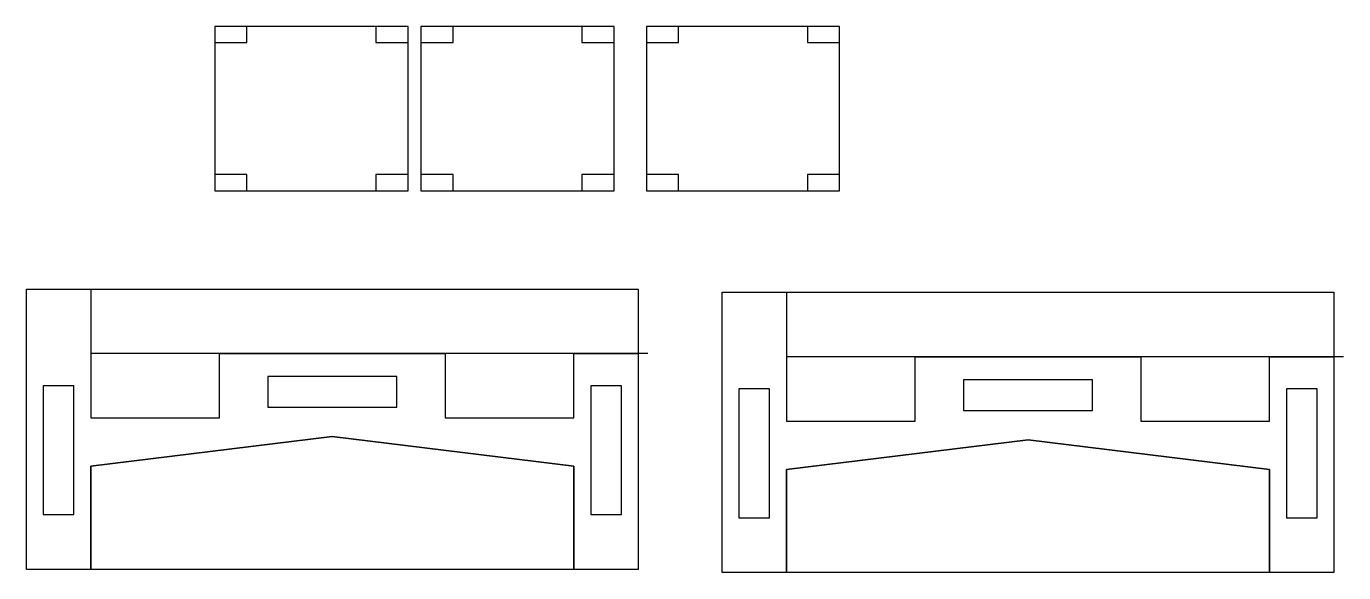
# Model space of a CAD drawing. Header units: millimetres. Extents: x 230 to 640, y -90 to 80.
import ezdxf

# ---------------------------------------------------------------- set-up
doc = ezdxf.new("R2010")
doc.units = ezdxf.units.MM
doc.header["$MEASUREMENT"] = 0
doc.layers.add('Default', color=178, linetype='Continuous', true_color=0x000000)

msp = doc.modelspace()

# ---------------------------------------------------------------- linework, layer by layer
at = {"layer": 'Default'}
for p, q in [((250.5, -1.5), (250.5, -21.5)), ((466.5, -2.5), (466.5, -22.5)), ((423.5, -21.5), (250.5, -21.5)), ((639.5, -22.5), (466.5, -22.5))]:
    msp.add_line(p, q, dxfattribs=at)
for points in [[(289, 29), (349, 29), (349, 80), (289, 80)], [(289, 75), (299, 75), (299, 80), (289, 80)], [(339, 75), (349, 75), (349, 80), (339, 80)], [(353, 29), (413, 29), (413, 80), (353, 80)], [(353, 75), (363, 75), (363, 80), (353, 80)], [(403, 75), (413, 75), (413, 80), (403, 80)], [(423, 75), (433, 75), (433, 80), (423, 80)], [(423, 29), (483, 29), (483, 80), (423, 80)], [(473, 75), (483, 75), (483, 80), (473, 80)], [(289, 29), (299, 29), (299, 34), (289, 34)], [(339, 29), (349, 29), (349, 34), (339, 34)], [(353, 29), (363, 29), (363, 34), (353, 34)], [(403, 29), (413, 29), (413, 34), (403, 34)], [(423, 29), (433, 29), (433, 34), (423, 34)], [(473, 29), (483, 29), (483, 34), (473, 34)], [(230.5, -1.5), (250.5, -1.5), (250.5, -41.5), (290.5, -41.5), (290.5, -21.5), (360.5, -21.5), (360.5, -41.5), (400.5, -41.5), (400.5, -21.5), (420.5, -21.5), (420.5, -88.5), (400.5, -88.5), (400.5, -56.5), (325.5, -47.3), (250.5, -56.5), (250.5, -88.5), (230.5, -88.5)], [(325.5, -47.3), (250.5, -56.5), (250.5, -88.5), (230.5, -88.5), (230.5, -1.5), (420.5, -1.5), (420.5, -88.5), (400.5, -88.5), (400.5, -56.5)], [(541.5, -48.3), (466.5, -57.5), (466.5, -89.5), (446.5, -89.5), (446.5, -2.5), (636.5, -2.5), (636.5, -89.5), (616.5, -89.5), (616.5, -57.5)], [(446.5, -2.5), (466.5, -2.5), (466.5, -42.5), (506.5, -42.5), (506.5, -22.5), (576.5, -22.5), (576.5, -42.5), (616.5, -42.5), (616.5, -22.5), (636.5, -22.5), (636.5, -89.5), (616.5, -89.5), (616.5, -57.5), (541.5, -48.3), (466.5, -57.5), (466.5, -89.5), (446.5, -89.5)], [(250.5, -41.51), (290.5, -41.51), (290.5, -21.49), (250.5, -21.49)], [(360.5, -41.51), (400.5, -41.51), (400.5, -21.49), (360.5, -21.49)], [(466.5, -42.51), (506.5, -42.51), (506.5, -22.49), (466.5, -22.49)], [(576.5, -42.51), (616.5, -42.51), (616.5, -22.49), (576.5, -22.49)], [(245.25, -71.5), (245.25, -31.5), (235.75, -31.5), (235.75, -71.5)], [(305.5, -38.14), (345.5, -38.14), (345.5, -28.64), (305.5, -28.64)], [(415.25, -71.5), (415.25, -31.5), (405.75, -31.5), (405.75, -71.5)], [(461.25, -72.5), (461.25, -32.5), (451.75, -32.5), (451.75, -72.5)], [(521.5, -39.14), (561.5, -39.14), (561.5, -29.64), (521.5, -29.64)], [(631.25, -72.5), (631.25, -32.5), (621.75, -32.5), (621.75, -72.5)]]:
    msp.add_lwpolyline(points, close=True, dxfattribs=at)
for points in [[(230.5, -7.28), (230.5, -7.27)], [(446.5, -8.28), (446.5, -8.27)], [(325.5, -47.3), (400.5, -56.5), (400.5, -88.5), (250.5, -88.5), (250.5, -56.5), (325.5, -47.3)], [(325.5, -47.3), (325.5, -47.3)], [(541.5, -48.3), (616.5, -57.5), (616.5, -89.5), (466.5, -89.5), (466.5, -57.5), (541.5, -48.3)], [(541.5, -48.3), (541.5, -48.3)], [(400.5, -88.5), (250.5, -88.5)], [(616.5, -89.5), (466.5, -89.5)]]:
    msp.add_lwpolyline(points, dxfattribs=at)

doc.saveas('drawing.dxf')
